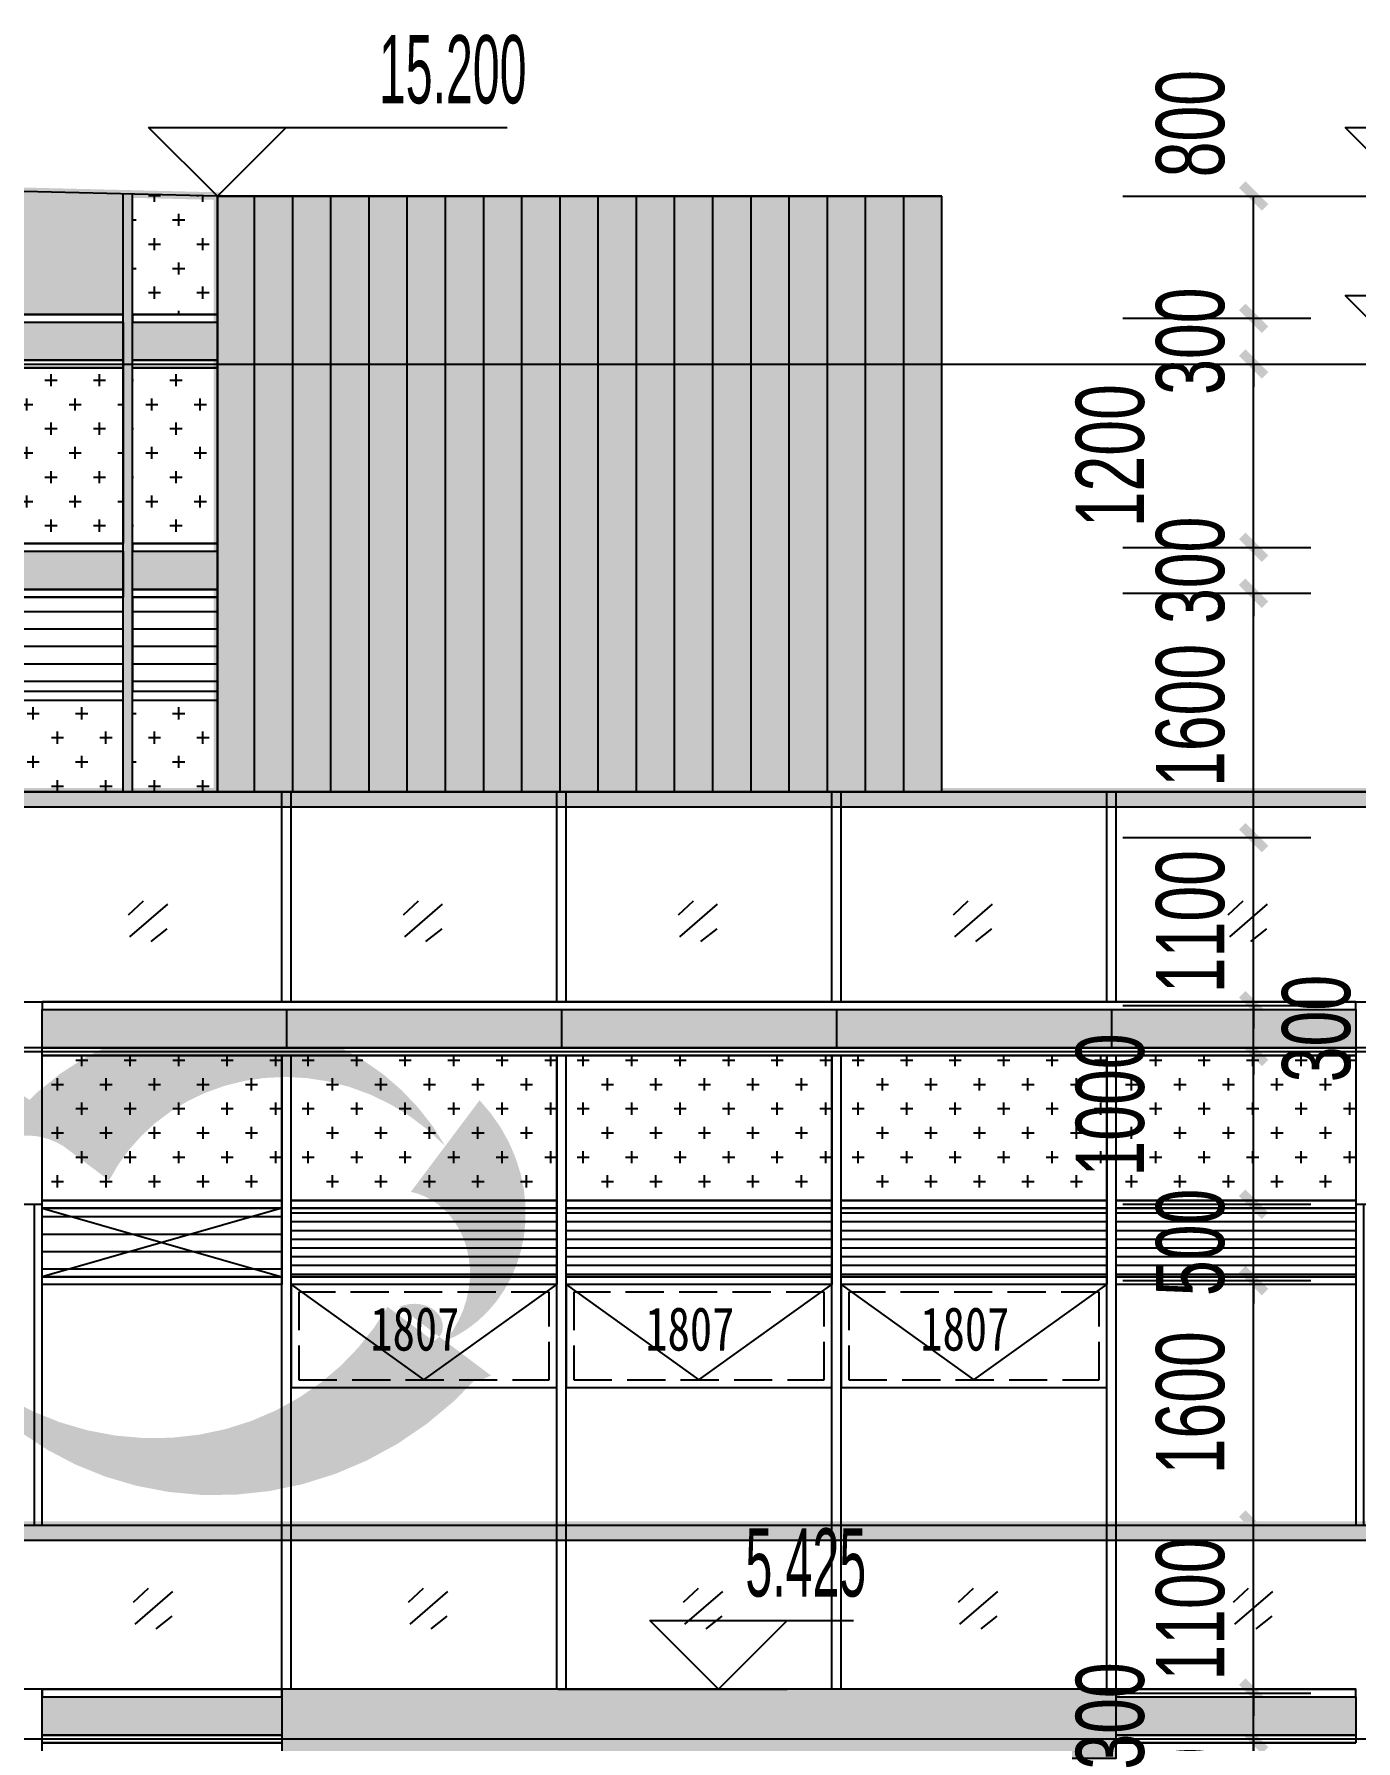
# Model space of a CAD drawing. Extents: x -483182 to 812890, y -390528 to -214858.
# Drawn here: x 327836 to 336488, y -316542 to -305369 of the extents above; entities that cross this region are included whole.
import ezdxf
from ezdxf.xclip import XClip

# ---------------------------------------------------------------- set-up
doc = ezdxf.new("R2010")
doc.units = 0
doc.header["$LTSCALE"] = 1000
doc.header["$MEASUREMENT"] = 0
doc.header["$XCLIPFRAME"] = 0
doc.linetypes.add('DASH', pattern=[0.35, 0.25, -0.1])
for name, color, linetype in [('01-标注_尺寸', 124, 'Continuous'), ('01-标注_标高', 200, 'Continuous'), ('02-TEXT_标注', 130, 'Continuous'), ('05-填充_156', 156, 'Continuous'), ('05-填充_168', 168, 'Continuous'), ('05-填充_18', 18, 'Continuous'), ('A-C_幕墙龙骨', 133, 'Continuous'), ('A-C_窗', 140, 'Continuous'), ('A-E_栏杆', 232, 'Continuous'), ('D-铝板', 181, 'Continuous'), ('E-立面轮廓', 241, 'Continuous'), ('外墙百叶', 162, 'Continuous')]:
    doc.layers.add(name, color=color, linetype=linetype)
doc.layers.add('04-不打印_辅助线', color=165, linetype='Continuous', plot=False)
doc.layers.add('DIM_MODI', color=6, linetype='Continuous', plot=False)
doc.styles.add('_TCH_DIM', font='ros.shx', dxfattribs={"width": 0.75, "bigfont": 'jd.shx'})
doc.styles.add('_TCH_DIM_T3', font='ros.shx', dxfattribs={"width": 0.705882, "bigfont": 'jd.shx'})
doc.styles.get("Standard").update_dxf_attribs({"font": 'STXIHEI_0.TTF', "width": 0.75})
doc.dimstyles.new('_TCH_ARCH&&150', dxfattribs={"dimtxt": 446.25, "dimasz": 150, "dimexe": 375, "dimexo": 450, "dimgap": 189.375, "dimtad": 1, "dimdec": 0, "dimzin": 0, "dimdsep": 46, "dimtxsty": '_TCH_DIM_T3', "dimblk": 'ARCHTICK', "dimcen": 0.09, "dimclrt": 7, "dimazin": 2, "dimtfac": 1, "dimtdec": 0, "dimtix": 1, "dimtmove": 2, "dimatfit": 3, "dimfxl": 0, "dimtolj": 1, "dimtzin": 0, "dimarcsym": 0})
pattern_1 = [(0, (-288349.68, 311729.43), (0, 114.3), [])]

# ---------------------------------------------------------------- blocks, each defined once
blk = doc.blocks.new('jmhrsdhj')
for p, q in [((-200, 3500), (-200, 0)), ((-150, 3500), (-150, 0)), ((150, 0), (150, 3500)), ((200, 0), (200, 3500))]:
    blk.add_line(p, q)
blk.add_lwpolyline([(-200, 3500), (200, 3500), (200, 4525), (-200, 4525)], close=True)
blk = doc.blocks.new('*U139')
at = {"layer": '05-填充_168'}
h = blk.add_hatch(color=256, dxfattribs=at)
h.dxf.hatch_style = 1
h.paths.add_polyline_path([(0, 300), (8600, 300), (8600, 50), (0, 50)])
for points in [[(0, 350), (8600, 350)], [(0, 300), (8600, 300)], [(0, 50), (8600, 50)], [(0, 0), (8600, 0)]]:
    blk.add_lwpolyline(points)
for points in [[(0, 300), (8600, 300), (8600, 350), (0, 350)], [(0, 300), (8600, 300), (8600, 50), (0, 50)], [(8600, 0), (0, 0), (0, 50), (8600, 50)]]:
    blk.add_lwpolyline(points, close=True)
blk = doc.blocks.new('*U149')
at = {"layer": 'A-C_窗'}
blk.add_line((0, 125), (0, -125), dxfattribs=at)
blk = doc.blocks.new('*U150')
at = {"layer": 'A-C_窗', "color": 0, "linetype": 'ByBlock', "lineweight": -2, "transparency": 16777216}
for p in [(0, 0), (1800, 0), (3600, 0), (5400, 0)]:
    blk.add_blockref('*U149', p, dxfattribs=at)
blk = doc.blocks.new('A$C2E0A5E3B')
blk.add_lwpolyline([(-5, 0), (1735, 0), (1735, 675), (-5, 675)], close=True)
for points in [[(-5, 675), (865, 50)], [(865, 50), (1735, 675)]]:
    blk.add_lwpolyline(points)
at = {"linetype": 'DASH'}
blk.add_lwpolyline([(45, 50), (1685, 50), (1685, 625), (45, 625)], close=True, dxfattribs=at)
at = {"layer": '04-不打印_辅助线', "width": 0.75}
blk.add_text('1807', height=285.4, dxfattribs=at).set_placement((514, 242))
blk = doc.blocks.new('*U147')
at = {"layer": 'A-C_窗'}
blk.add_blockref('A$C2E0A5E3B', (-865, -337.5), dxfattribs=at)
blk = doc.blocks.new('*U148')
at = {"layer": 'A-C_窗', "color": 0, "linetype": 'ByBlock', "lineweight": -2, "transparency": 16777216}
for p in [(0, 0), (1800, 0), (3600, 0)]:
    blk.add_blockref('*U147', p, dxfattribs=at)
blk = doc.blocks.new('jtrsytrs')
at = {"layer": 'A-E_栏杆'}
for points in [[(861, -416), (763, -507)], [(1020, -435), (773, -648)], [(1016, -596), (911, -679)]]:
    blk.add_lwpolyline(points, dxfattribs=at)
blk = doc.blocks.new('*U165')
at = {"layer": 'A-C_窗'}
blk.add_blockref('jtrsytrs', (-907, 533), dxfattribs=at)
blk = doc.blocks.new('kiufyujytd')
at = {"layer": '05-填充_156'}
h = blk.add_hatch(dxfattribs=at)
h.set_pattern_fill('CROSS', color=136, scale=100)
h.set_pattern_definition([(0, (13783, 315929.43), (158.75, 158.75), [79.375, -238.125]), (90, (13822.68, 315889.74), (-158.75, 158.75), [79.375, -238.125])])
h.paths.add_polyline_path([(45200, 4175), (46770, 4175), (46770, 3225), (45200, 3225)])
h = blk.add_hatch(dxfattribs=at)
h.set_pattern_fill('CROSS', color=136, scale=100)
h.set_pattern_definition([(0, (15583, 315929.43), (158.75, 158.75), [79.375, -238.125]), (90, (15622.68, 315889.74), (-158.75, 158.75), [79.375, -238.125])])
h.paths.add_polyline_path([(46830, 4175), (48570, 4175), (48570, 3225), (46830, 3225)])
h = blk.add_hatch(dxfattribs=at)
h.set_pattern_fill('CROSS', color=136, scale=100)
h.set_pattern_definition([(0, (17383, 315929.43), (158.75, 158.75), [79.375, -238.125]), (90, (17422.68, 315889.74), (-158.75, 158.75), [79.375, -238.125])])
h.paths.add_polyline_path([(48630, 4175), (50370, 4175), (50370, 3225), (48630, 3225)])
h = blk.add_hatch(dxfattribs=at)
h.set_pattern_fill('CROSS', color=136, scale=100)
h.set_pattern_definition([(0, (19183, 315929.43), (158.75, 158.75), [79.375, -238.125]), (90, (19222.68, 315889.74), (-158.75, 158.75), [79.375, -238.125])])
h.paths.add_polyline_path([(50430, 4175), (52170, 4175), (52170, 3225), (50430, 3225)])
h = blk.add_hatch(dxfattribs=at)
h.set_pattern_fill('CROSS', color=136, scale=100)
h.set_pattern_definition([(0, (20813, 315929.43), (158.75, 158.75), [79.375, -238.125]), (90, (20852.68, 315889.74), (-158.75, 158.75), [79.375, -238.125])])
h.paths.add_polyline_path([(52230, 4175), (53800, 4175), (53800, 3225), (52230, 3225)])
h = blk.add_hatch(dxfattribs=at)
h.set_pattern_fill('LINE', color=256, scale=60)
h.set_pattern_definition([(0, (48086, 2725), (0, 57.15), [])])
h.paths.add_polyline_path([(46830, 3175), (48570, 3175), (48570, 2725), (46830, 2725)])
h = blk.add_hatch(dxfattribs=at)
h.set_pattern_fill('LINE', color=256, scale=60)
h.set_pattern_definition([(0, (49886, 2725), (0, 57.15), [])])
h.paths.add_polyline_path([(48630, 3175), (50370, 3175), (50370, 2725), (48630, 2725)])
h = blk.add_hatch(dxfattribs=at)
h.set_pattern_fill('LINE', color=256, scale=60)
h.set_pattern_definition([(0, (51686, 2725), (0, 57.15), [])])
h.paths.add_polyline_path([(50430, 3175), (52170, 3175), (52170, 2725), (50430, 2725)])
h = blk.add_hatch(dxfattribs=at)
h.set_pattern_fill('LINE', color=256, scale=60)
h.set_pattern_definition([(0, (53316, 2725), (0, 57.15), [])])
h.paths.add_polyline_path([(52230, 3175), (53800, 3175), (53800, 2725), (52230, 2725)])
at = {"layer": '外墙百叶'}
h = blk.add_hatch(dxfattribs=at)
h.set_pattern_fill('LINE', color=256, scale=120)
h.set_pattern_definition([(0, (15101.5, 72424), (0, 114.3), [])])
h.paths.add_polyline_path([(45200, 3175), (46770, 3175), (46770, 2725), (45200, 2725)])
for points in [[(45200, 4175), (46770, 4175), (46770, 3225), (45200, 3225)], [(46830, 4175), (48570, 4175), (48570, 3225), (46830, 3225)], [(48630, 4175), (50370, 4175), (50370, 3225), (48630, 3225)], [(50430, 4175), (52170, 4175), (52170, 3225), (50430, 3225)], [(52230, 4175), (53800, 4175), (53800, 3225), (52230, 3225)], [(46770, 3175), (45200, 3175), (45200, 3225), (46770, 3225)], [(45200, 3175), (46770, 3175), (46770, 2725), (45200, 2725)], [(48570, 3175), (46830, 3175), (46830, 3225), (48570, 3225)], [(46830, 3175), (48570, 3175), (48570, 2725), (46830, 2725)], [(50370, 3175), (48630, 3175), (48630, 3225), (50370, 3225)], [(48630, 3175), (50370, 3175), (50370, 2725), (48630, 2725)], [(52170, 3175), (50430, 3175), (50430, 3225), (52170, 3225)], [(50430, 3175), (52170, 3175), (52170, 2725), (50430, 2725)], [(53800, 3175), (52230, 3175), (52230, 3225), (53800, 3225)], [(52230, 3175), (53800, 3175), (53800, 2725), (52230, 2725)], [(46770, 2675), (45200, 2675), (45200, 2725), (46770, 2725)], [(48570, 2675), (46830, 2675), (46830, 2725), (48570, 2725)], [(50370, 2675), (48630, 2675), (48630, 2725), (50370, 2725)], [(52170, 2675), (50430, 2675), (50430, 2725), (52170, 2725)], [(53800, 2675), (52230, 2675), (52230, 2725), (53800, 2725)]]:
    blk.add_lwpolyline(points, close=True)
for points in [[(45200, 3225), (46770, 3225)], [(45200, 3175), (46770, 3175)], [(46830, 3225), (48570, 3225)], [(46830, 3175), (48570, 3175)], [(48630, 3225), (50370, 3225)], [(48630, 3175), (50370, 3175)], [(50430, 3225), (52170, 3225)], [(50430, 3175), (52170, 3175)], [(52230, 3225), (53800, 3225)], [(52230, 3175), (53800, 3175)]]:
    blk.add_lwpolyline(points)
at = {"layer": 'A-C_窗'}
for p, q in [((46770, 25), (46770, 4175)), ((46830, 25), (46830, 4175)), ((48570, 25), (48570, 4175)), ((48630, 25), (48630, 4175)), ((50370, 25), (50370, 4175)), ((50430, 25), (50430, 4175)), ((52170, 25), (52170, 4175)), ((52230, 25), (52230, 4175))]:
    blk.add_line(p, q, dxfattribs=at)
blk.add_lwpolyline([(60008, 5900), (44970, 5900)], dxfattribs=at)
at = {"layer": 'A-E_栏杆'}
for p, q in [((46770, 4525), (46770, 5900)), ((46830, 4525), (46830, 5900)), ((48570, 4525), (48570, 5900)), ((48630, 4525), (48630, 5900)), ((50370, 4525), (50370, 5900)), ((50430, 4525), (50430, 5900)), ((52170, 4525), (52170, 5900)), ((52230, 4525), (52230, 5900))]:
    blk.add_line(p, q, dxfattribs=at)
at = {"layer": '外墙百叶'}
for p, q in [((46770, 3175), (45200, 2725)), ((45200, 3175), (46770, 2725))]:
    blk.add_line(p, q, dxfattribs=at)
at = {"layer": 'A-C_窗'}
for name, p in [('*U139', (45200, 4175)), ('*U150', (46800, 4350)), ('*U148', (47700, 2338))]:
    blk.add_blockref(name, p, dxfattribs=at)
at = {"layer": 'A-E_栏杆', "color": 0, "linetype": 'ByBlock', "lineweight": -2, "transparency": 16777216}
for p in [(45907, 5067), (47707, 5067), (49507, 5067), (51307, 5067), (53107, 5067)]:
    blk.add_blockref('*U165', p, dxfattribs=at)
at = {"layer": 'D-铝板'}
for p in [(45000, -300), (54000, -300)]:
    blk.add_blockref('jmhrsdhj', p, dxfattribs=at)
blk = doc.blocks.new('*U189')
at = {"layer": '05-填充_156'}
h = blk.add_hatch(dxfattribs=at)
h.set_pattern_fill('CROSS', color=136, scale=100)
h.set_pattern_definition([(0, (-32297, 313554.43), (158.75, 158.75), [79.375, -238.125]), (90, (-32257.32, 313514.74), (-158.75, 158.75), [79.375, -238.125])])
h.paths.add_polyline_path([(0, 1500), (690, 1500), (690, 350), (0, 350)])
at = {"layer": '05-填充_168'}
h = blk.add_hatch(color=256, dxfattribs=at)
h.dxf.hatch_style = 1
h.paths.add_polyline_path([(0, 300), (690, 300), (690, 50), (0, 50)])
for points in [[(0, 1550), (690, 1550)], [(0, 1500), (690, 1500)], [(0, 350), (690, 350)], [(0, 300), (690, 300)], [(0, 50), (690, 50)], [(0, 0), (690, 0)]]:
    blk.add_lwpolyline(points)
for points in [[(690, 1500), (0, 1500), (0, 1550), (690, 1550)], [(0, 1500), (690, 1500), (690, 350), (0, 350)], [(0, 300), (690, 300), (690, 350), (0, 350)], [(0, 300), (690, 300), (690, 50), (0, 50)], [(690, 0), (0, 0), (0, 50), (690, 50)]]:
    blk.add_lwpolyline(points, close=True)
blk = doc.blocks.new('*U188')
at = {"layer": '05-填充_168'}
h = blk.add_hatch(color=256, dxfattribs=at)
h.dxf.hatch_style = 1
h.paths.add_polyline_path([(0, 300), (690, 300), (690, 50), (0, 50)])
for points in [[(0, 350), (690, 350)], [(0, 300), (690, 300)], [(0, 50), (690, 50)], [(0, 0), (690, 0)]]:
    blk.add_lwpolyline(points)
for points in [[(0, 300), (690, 300), (690, 350), (0, 350)], [(0, 300), (690, 300), (690, 50), (0, 50)], [(690, 0), (0, 0), (0, 50), (690, 50)]]:
    blk.add_lwpolyline(points, close=True)
blk = doc.blocks.new('*U218')
at = {"layer": '05-填充_156'}
h = blk.add_hatch(dxfattribs=at)
h.set_pattern_fill('CROSS', color=136, scale=100)
h.set_pattern_definition([(0, (-32431, 313554.43), (158.75, 158.75), [79.375, -238.125]), (90, (-32391.32, 313514.74), (-158.75, 158.75), [79.375, -238.125])])
h.paths.add_polyline_path([(0, 1500), (556, 1500), (556, 350), (0, 350)])
at = {"layer": '05-填充_168'}
h = blk.add_hatch(color=256, dxfattribs=at)
h.dxf.hatch_style = 1
h.paths.add_polyline_path([(0, 300), (556, 300), (556, 50), (0, 50)])
for points in [[(0, 1550), (556, 1550)], [(0, 1500), (556, 1500)], [(0, 350), (556, 350)], [(0, 300), (556, 300)], [(0, 50), (556, 50)], [(0, 0), (556, 0)]]:
    blk.add_lwpolyline(points)
for points in [[(556, 1500), (0, 1500), (0, 1550), (556, 1550)], [(0, 1500), (556, 1500), (556, 350), (0, 350)], [(0, 300), (556, 300), (556, 350), (0, 350)], [(0, 300), (556, 300), (556, 50), (0, 50)], [(556, 0), (0, 0), (0, 50), (556, 50)]]:
    blk.add_lwpolyline(points, close=True)
blk = doc.blocks.new('*U217')
at = {"layer": '05-填充_168'}
h = blk.add_hatch(color=256, dxfattribs=at)
h.dxf.hatch_style = 1
h.paths.add_polyline_path([(0, 300), (556, 300), (556, 50), (0, 50)])
for points in [[(0, 350), (556, 350)], [(0, 300), (556, 300)], [(0, 50), (556, 50)], [(0, 0), (556, 0)]]:
    blk.add_lwpolyline(points)
for points in [[(0, 300), (556, 300), (556, 350), (0, 350)], [(0, 300), (556, 300), (556, 50), (0, 50)], [(556, 0), (0, 0), (0, 50), (556, 50)]]:
    blk.add_lwpolyline(points, close=True)
blk = doc.blocks.new('jdrestrea')
at = {"layer": '05-填充_156'}
h = blk.add_hatch(dxfattribs=at)
h.set_pattern_fill('CROSS', color=136, scale=100)
h.set_pattern_definition([(0, (-265776, 354870.43), (158.75, 158.75), [79.375, -238.125]), (90, (-265736.31, 354830.74), (-158.75, 158.75), [79.375, -238.125])])
h.paths.add_polyline_path([(1520, 6263), (680, 6283), (680, 4525), (1520, 4525)])
h.paths.add_polyline_path([(620, 6285), (0, 6300), (0, 4525), (620, 4525)])
h.paths.add_polyline_path([(2420, 6241), (1580, 6261), (1580, 4525), (2420, 4525)])
h.paths.add_polyline_path([(3320, 6218), (2480, 6239), (2480, 4525), (3150, 4525), (3320, 4525)])
h.paths.add_polyline_path([(4220, 6196), (3380, 6217), (3380, 4525), (3550, 4525), (4220, 4525)])
h.paths.add_polyline_path([(5120, 6174), (4280, 6195), (4280, 4525), (5120, 4525)])
h.paths.add_polyline_path([(6020, 6152), (5180, 6173), (5180, 4525), (6020, 4525)])
h.paths.add_polyline_path([(6920, 6130), (6080, 6151), (6080, 4525), (6920, 4525)])
h.paths.add_polyline_path([(7820, 6108), (6980, 6128), (6980, 4525), (7820, 4525)])
h.paths.add_polyline_path([(8720, 6086), (7880, 6106), (7880, 4525), (8720, 4525)])
h.paths.add_polyline_path([(9620, 6064), (8780, 6084), (8780, 4525), (9620, 4525)])
h.paths.add_polyline_path([(10520, 6041), (9680, 6062), (9680, 4525), (10520, 4525)])
h.paths.add_polyline_path([(11420, 6019), (10580, 6040), (10580, 4525), (11420, 4525)])
h.paths.add_polyline_path([(12320, 5997), (11480, 6018), (11480, 4525), (12150, 4525), (12320, 4525)])
h.paths.add_polyline_path([(13220, 5975), (12380, 5996), (12380, 4525), (12550, 4525), (13220, 4525)])
h.paths.add_polyline_path([(14120, 5953), (13280, 5974), (13280, 4525), (14120, 4525)])
h.paths.add_polyline_path([(15020, 5931), (14180, 5951), (14180, 4525), (15020, 4525)])
h.paths.add_polyline_path([(15920, 5909), (15080, 5929), (15080, 4525), (15920, 4525)])
h.paths.add_polyline_path([(16820, 5887), (15980, 5907), (15980, 4525), (16820, 4525)])
h.paths.add_polyline_path([(17720, 5864), (16880, 5885), (16880, 4525), (17720, 4525)])
h.paths.add_polyline_path([(18620, 5842), (17780, 5863), (17780, 4525), (18620, 4525)])
h.paths.add_polyline_path([(19520, 5820), (18680, 5841), (18680, 4525), (19520, 4525)])
h.paths.add_polyline_path([(20420, 5798), (19580, 5819), (19580, 4525), (20420, 4525)])
h.paths.add_polyline_path([(21320, 5776), (20480, 5797), (20480, 4525), (21150, 4525), (21320, 4525)])
h.paths.add_polyline_path([(22220, 5754), (21380, 5775), (21380, 4525), (21550, 4525), (22220, 4525)])
h.paths.add_polyline_path([(23120, 5732), (22280, 5752), (22280, 4525), (23120, 4525)])
h.paths.add_polyline_path([(24020, 5710), (23180, 5730), (23180, 4525), (24020, 4525)])
h.paths.add_polyline_path([(24920, 5688), (24080, 5708), (24080, 4525), (24920, 4525)])
h.paths.add_polyline_path([(25820, 5665), (24980, 5686), (24980, 4525), (25820, 4525)])
h.paths.add_polyline_path([(26720, 5643), (25880, 5664), (25880, 4525), (26720, 4525)])
h.paths.add_polyline_path([(27620, 5621), (26780, 5642), (26780, 4525), (27620, 4525)])
h.paths.add_polyline_path([(28520, 5599), (27680, 5620), (27680, 4525), (28520, 4525)])
h.paths.add_polyline_path([(29420, 5577), (28580, 5598), (28580, 4525), (29420, 4525)])
h.paths.add_polyline_path([(30320, 5555), (29480, 5575), (29480, 4525), (30150, 4525), (30320, 4525)])
h.paths.add_polyline_path([(31070, 5536), (30380, 5553), (30380, 4525), (30550, 4525), (31070, 4525)])
h.paths.add_polyline_path([(31820, 5518), (31130, 5535), (31130, 4525), (31820, 4525)])
h.paths.add_polyline_path([(32570, 5499), (31880, 5516), (31880, 4525), (32570, 4525)])
h.paths.add_polyline_path([(33320, 5481), (32630, 5498), (32630, 4525), (33320, 4525)])
h.paths.add_polyline_path([(34070, 5463), (33380, 5480), (33380, 4525), (34070, 4525)])
h.paths.add_polyline_path([(34820, 5444), (34130, 5461), (34130, 4525), (34820, 4525)])
h.paths.add_polyline_path([(35570, 5426), (34880, 5443), (34880, 4525), (35570, 4525)])
h.paths.add_polyline_path([(36320, 5407), (35630, 5424), (35630, 4525), (36320, 4525)])
h.paths.add_polyline_path([(37070, 5389), (36380, 5406), (36380, 4525), (37070, 4525)])
h.paths.add_polyline_path([(37820, 5370), (37130, 5387), (37130, 4525), (37820, 4525)])
h.paths.add_polyline_path([(38570, 5352), (37880, 5369), (37880, 4525), (38570, 4525)])
h.paths.add_polyline_path([(39320, 5334), (38630, 5351), (38630, 4525), (39320, 4525)])
h.paths.add_polyline_path([(40070, 5315), (39380, 5332), (39380, 4525), (40070, 4525)])
h = blk.add_hatch(dxfattribs=at)
h.set_pattern_fill('CROSS', color=136, scale=100)
h.set_pattern_definition([(0, (-265776, 385723.5), (158.75, 158.75), [79.375, -238.125]), (90, (-265736.31, 385683.81), (-158.75, 158.75), [79.375, -238.125])])
h.paths.add_polyline_path([(40686, 5300), (40130, 5314), (40130, 4525), (40686, 4525)])
h = blk.add_hatch(dxfattribs=at)
h.set_pattern_fill('CROSS', color=136, scale=100)
h.set_pattern_definition([(0, (-265776, 354870.37), (158.75, 158.75), [79.375, -238.125]), (90, (-265736.31, 354830.69), (-158.75, 158.75), [79.375, -238.125])])
h.paths.add_polyline_path([(40130, 2000), (40686, 2000), (40686, 25), (40130, 25)])
h.paths.add_polyline_path([(39380, 2000), (40070, 2000), (40070, 25), (39380, 25)])
at = {"layer": '外墙百叶'}
h = blk.add_hatch(dxfattribs=at)
h.set_pattern_fill('LINE', color=256, scale=120)
h.set_pattern_definition(pattern_1)
h.paths.add_polyline_path([(39380, 2060), (40070, 2060), (40070, 2675), (39380, 2675)])
h = blk.add_hatch(dxfattribs=at)
h.set_pattern_fill('LINE', color=256, scale=120)
h.set_pattern_definition(pattern_1)
h.paths.add_polyline_path([(40130, 2060), (40686, 2060), (40686, 2675), (40130, 2675)])
at = {"layer": '05-填充_18', "const_width": 60}
blk.add_lwpolyline([(40100, 25), (40100, 5314)], dxfattribs=at)
at = {"layer": 'A-C_幕墙龙骨'}
for points in [[(40070, 25), (40070, 5315)], [(40130, 25), (40130, 5314)]]:
    blk.add_lwpolyline(points, dxfattribs=at)
at = {"layer": 'A-C_窗'}
for p, q in [((40686, 5300), (0, 6300)), ((40686, -300), (40686, 5300)), ((39380, 2060), (40070, 2060)), ((40130, 2060), (40686, 2060)), ((39380, 2000), (40070, 2000)), ((40130, 2000), (40686, 2000))]:
    blk.add_line(p, q, dxfattribs=at)
at = {"layer": '外墙百叶'}
for points in [[(39380, 2060), (40070, 2060), (40070, 2675), (39380, 2675)], [(40130, 2060), (40686, 2060), (40686, 2675), (40130, 2675)]]:
    blk.add_lwpolyline(points, close=True, dxfattribs=at)
at = {"layer": 'A-C_窗'}
for name, p in [('*U188', (39380, 4175)), ('*U217', (40130, 4175)), ('*U189', (39380, 2675)), ('*U218', (40130, 2675))]:
    blk.add_blockref(name, p, dxfattribs=at)
blk = doc.blocks.new('*U143')
at = {"layer": '05-填充_168'}
h = blk.add_hatch(color=256, dxfattribs=at)
h.dxf.hatch_style = 1
h.paths.add_polyline_path([(0, 300), (1570, 300), (1570, 50), (0, 50)])
for points in [[(0, 350), (1570, 350)], [(0, 300), (1570, 300)], [(0, 50), (1570, 50)], [(0, 0), (1570, 0)]]:
    blk.add_lwpolyline(points)
for points in [[(0, 300), (1570, 300), (1570, 350), (0, 350)], [(0, 300), (1570, 300), (1570, 50), (0, 50)], [(1570, 0), (0, 0), (0, 50), (1570, 50)]]:
    blk.add_lwpolyline(points, close=True)
blk = doc.blocks.new('*U142')
at = {"layer": '05-填充_168'}
h = blk.add_hatch(color=256, dxfattribs=at)
h.dxf.hatch_style = 1
h.paths.add_polyline_path([(0, 300), (1570, 300), (1570, 50), (0, 50)])
for points in [[(0, 350), (1570, 350)], [(0, 300), (1570, 300)], [(0, 50), (1570, 50)], [(0, 0), (1570, 0)]]:
    blk.add_lwpolyline(points)
for points in [[(0, 300), (1570, 300), (1570, 350), (0, 350)], [(0, 300), (1570, 300), (1570, 50), (0, 50)], [(1570, 0), (0, 0), (0, 50), (1570, 50)]]:
    blk.add_lwpolyline(points, close=True)
blk = doc.blocks.new('A$C58EF75E21')
at = {"layer": '05-填充_18'}
h = blk.add_hatch(color=256, dxfattribs=at)
h.dxf.hatch_style = 1
h.paths.add_polyline_path([(0, -100), (5460, -100), (5460, 350), (0, 350)])
blk.add_lwpolyline([(0, -100), (5460, -100), (5460, 350), (0, 350)], close=True)
blk = doc.blocks.new('*U273')
at = {"layer": 'A-E_栏杆'}
for p, q in [((-30, -537.5), (-30, 537.5)), ((30, -537.5), (30, 537.5))]:
    blk.add_line(p, q, dxfattribs=at)
blk = doc.blocks.new('*U274')
at = {"layer": 'A-E_栏杆', "color": 0, "linetype": 'ByBlock', "lineweight": -2, "transparency": 16777216}
for p in [(43200, 0), (45000, 0), (46800, 0), (48600, 0)]:
    blk.add_blockref('*U273', p, dxfattribs=at)
blk = doc.blocks.new('*U275')
at = {"layer": 'A-C_窗'}
blk.add_blockref('jtrsytrs', (-907, 533), dxfattribs=at)
blk = doc.blocks.new('*U276')
at = {"layer": 'A-E_栏杆', "color": 0, "linetype": 'ByBlock', "lineweight": -2, "transparency": 16777216}
for p in [(43200, 0), (45000, 0), (46800, 0), (48600, 0), (50400, 0)]:
    blk.add_blockref('*U275', p, dxfattribs=at)
blk = doc.blocks.new('*U453')
for p, q in [((-200, 4400), (-200, 0)), ((-150, 4400), (-150, 0)), ((150, 0), (150, 4400)), ((200, 0), (200, 4400))]:
    blk.add_line(p, q)
blk.add_lwpolyline([(-200, 4400), (200, 4400), (200, 5425), (-200, 5425)], close=True)
blk = doc.blocks.new('_ArchTick')
at = {"color": 0, "linetype": 'ByBlock', "const_width": 0.4}
blk.add_lwpolyline([(-0.5, -0.5), (0.5, 0.5)], dxfattribs=at)
blk = doc.blocks.new('*D891')
at = {"layer": '01-标注_尺寸', "color": 0, "lineweight": -2, "transparency": 16777216}
for p, q in [((335819, -316529), (335819, -316379)), ((334963, -316529), (336194, -316529)), ((335819, -317579), (335819, -316529)), ((334963, -317579), (336194, -317579)), ((335819, -317579), (335819, -317729))]:
    blk.add_line(p, q, dxfattribs=at)
at = {"layer": 'Defpoints', "color": 0, "transparency": 16777216}
for p in [(334513, -316529), (335819, -316529), (334513, -317579)]:
    blk.add_point(p, dxfattribs=at)
at = {"layer": '01-标注_尺寸', "color": 0, "lineweight": -2, "transparency": 16777216, "xscale": 150, "yscale": 150, "zscale": 150}
for p, rotation in [((335819, -316529), 270), ((335819, -317579), 90)]:
    blk.add_blockref('_ArchTick', p, dxfattribs=dict(at, rotation=rotation))
at = {"layer": '01-标注_尺寸', "color": 7, "transparency": 16777216, "insert": (335406, -317054), "char_height": 446.2, "attachment_point": 5, "rotation": 90, "style": '_TCH_DIM_T3'}
blk.add_mtext('\\A1;1050', dxfattribs=at)
blk = doc.blocks.new('*D892')
at = {"layer": '01-标注_尺寸', "color": 0, "lineweight": -2, "transparency": 16777216}
for p, q in [((335819, -316229), (335819, -316079)), ((334963, -316229), (336194, -316229)), ((335819, -316529), (335819, -316229)), ((334963, -316529), (336194, -316529)), ((335819, -316529), (335819, -316679))]:
    blk.add_line(p, q, dxfattribs=at)
at = {"layer": 'Defpoints', "color": 0, "transparency": 16777216}
for p in [(334513, -316229), (335819, -316229), (334513, -316529)]:
    blk.add_point(p, dxfattribs=at)
at = {"layer": '01-标注_尺寸', "color": 0, "lineweight": -2, "transparency": 16777216, "xscale": 150, "yscale": 150, "zscale": 150}
for p, rotation in [((335819, -316229), 270), ((335819, -316529), 90)]:
    blk.add_blockref('_ArchTick', p, dxfattribs=dict(at, rotation=rotation))
at = {"layer": '01-标注_尺寸', "color": 7, "transparency": 16777216, "insert": (334881, -316379), "char_height": 446.2, "attachment_point": 5, "rotation": 90, "style": '_TCH_DIM_T3'}
blk.add_mtext('\\A1;300', dxfattribs=at)
blk = doc.blocks.new('*D893')
at = {"layer": '01-标注_尺寸', "color": 0, "lineweight": -2, "transparency": 16777216}
for p, q in [((335819, -315129), (335819, -314979)), ((334963, -315129), (336194, -315129)), ((335819, -316229), (335819, -315129)), ((334963, -316229), (336194, -316229)), ((335819, -316229), (335819, -316379))]:
    blk.add_line(p, q, dxfattribs=at)
at = {"layer": 'Defpoints', "color": 0, "transparency": 16777216}
for p in [(334513, -315129), (335819, -315129), (334513, -316229)]:
    blk.add_point(p, dxfattribs=at)
at = {"layer": '01-标注_尺寸', "color": 0, "lineweight": -2, "transparency": 16777216, "xscale": 150, "yscale": 150, "zscale": 150}
for p, rotation in [((335819, -315129), 270), ((335819, -316229), 90)]:
    blk.add_blockref('_ArchTick', p, dxfattribs=dict(at, rotation=rotation))
at = {"layer": '01-标注_尺寸', "color": 7, "transparency": 16777216, "insert": (335406, -315679), "char_height": 446.2, "attachment_point": 5, "rotation": 90, "style": '_TCH_DIM_T3'}
blk.add_mtext('\\A1;1100', dxfattribs=at)
blk = doc.blocks.new('*D894')
at = {"layer": '01-标注_尺寸', "color": 0, "lineweight": -2, "transparency": 16777216}
for p, q in [((334963, -313529), (336194, -313529)), ((335819, -315129), (335819, -313529)), ((334963, -315129), (336194, -315129))]:
    blk.add_line(p, q, dxfattribs=at)
at = {"layer": 'Defpoints', "color": 0, "transparency": 16777216}
for p in [(334513, -313529), (335819, -313529), (334513, -315129)]:
    blk.add_point(p, dxfattribs=at)
at = {"layer": '01-标注_尺寸', "color": 0, "lineweight": -2, "transparency": 16777216, "xscale": 150, "yscale": 150, "zscale": 150}
for p, rotation in [((335819, -313529), 90), ((335819, -315129), 270)]:
    blk.add_blockref('_ArchTick', p, dxfattribs=dict(at, rotation=rotation))
at = {"layer": '01-标注_尺寸', "color": 7, "transparency": 16777216, "insert": (335406, -314329), "char_height": 446.2, "attachment_point": 5, "rotation": 90, "style": '_TCH_DIM_T3'}
blk.add_mtext('\\A1;1600', dxfattribs=at)
blk = doc.blocks.new('*D895')
at = {"layer": '01-标注_尺寸', "color": 0, "lineweight": -2, "transparency": 16777216}
for p, q in [((335819, -313029), (335819, -312879)), ((334963, -313029), (336194, -313029)), ((335819, -313529), (335819, -313029)), ((334963, -313529), (336194, -313529)), ((335819, -313529), (335819, -313679))]:
    blk.add_line(p, q, dxfattribs=at)
at = {"layer": 'Defpoints', "color": 0, "transparency": 16777216}
for p in [(334513, -313029), (335819, -313029), (334513, -313529)]:
    blk.add_point(p, dxfattribs=at)
at = {"layer": '01-标注_尺寸', "color": 0, "lineweight": -2, "transparency": 16777216, "xscale": 150, "yscale": 150, "zscale": 150}
for p, rotation in [((335819, -313029), 270), ((335819, -313529), 90)]:
    blk.add_blockref('_ArchTick', p, dxfattribs=dict(at, rotation=rotation))
at = {"layer": '01-标注_尺寸', "color": 7, "transparency": 16777216, "insert": (335406, -313279), "char_height": 446.2, "attachment_point": 5, "rotation": 90, "style": '_TCH_DIM_T3'}
blk.add_mtext('\\A1;500', dxfattribs=at)
blk = doc.blocks.new('*D896')
at = {"layer": '01-标注_尺寸', "color": 0, "lineweight": -2, "transparency": 16777216}
for p, q in [((334963, -312029), (336194, -312029)), ((335819, -313029), (335819, -312029)), ((334963, -313029), (336194, -313029))]:
    blk.add_line(p, q, dxfattribs=at)
at = {"layer": 'Defpoints', "color": 0, "transparency": 16777216}
for p in [(334513, -312029), (335819, -312029), (334513, -313029)]:
    blk.add_point(p, dxfattribs=at)
at = {"layer": '01-标注_尺寸', "color": 0, "lineweight": -2, "transparency": 16777216, "xscale": 150, "yscale": 150, "zscale": 150}
for p, rotation in [((335819, -312029), 90), ((335819, -313029), 270)]:
    blk.add_blockref('_ArchTick', p, dxfattribs=dict(at, rotation=rotation))
at = {"layer": '01-标注_尺寸', "color": 7, "transparency": 16777216, "insert": (334881, -312379), "char_height": 446.2, "attachment_point": 5, "rotation": 90, "style": '_TCH_DIM_T3'}
blk.add_mtext('\\A1;1000', dxfattribs=at)
blk = doc.blocks.new('*D897')
at = {"layer": '01-标注_尺寸', "color": 0, "lineweight": -2, "transparency": 16777216}
for p, q in [((335819, -311729), (335819, -311579)), ((334963, -311729), (336194, -311729)), ((335819, -312029), (335819, -311729)), ((334963, -312029), (336194, -312029)), ((335819, -312029), (335819, -312179))]:
    blk.add_line(p, q, dxfattribs=at)
at = {"layer": 'Defpoints', "color": 0, "transparency": 16777216}
for p in [(334513, -311729), (335819, -311729), (334513, -312029)]:
    blk.add_point(p, dxfattribs=at)
at = {"layer": '01-标注_尺寸', "color": 0, "lineweight": -2, "transparency": 16777216, "xscale": 150, "yscale": 150, "zscale": 150}
for p, rotation in [((335819, -311729), 270), ((335819, -312029), 90)]:
    blk.add_blockref('_ArchTick', p, dxfattribs=dict(at, rotation=rotation))
at = {"layer": '01-标注_尺寸', "color": 7, "transparency": 16777216, "insert": (336231, -311879), "char_height": 446.2, "attachment_point": 5, "rotation": 90, "style": '_TCH_DIM_T3'}
blk.add_mtext('\\A1;300', dxfattribs=at)
blk = doc.blocks.new('*D898')
at = {"layer": '01-标注_尺寸', "color": 0, "lineweight": -2, "transparency": 16777216}
for p, q in [((335819, -310629), (335819, -310479)), ((334963, -310629), (336194, -310629)), ((335819, -311729), (335819, -310629)), ((334963, -311729), (336194, -311729)), ((335819, -311729), (335819, -311879))]:
    blk.add_line(p, q, dxfattribs=at)
at = {"layer": 'Defpoints', "color": 0, "transparency": 16777216}
for p in [(334513, -310629), (335819, -310629), (334513, -311729)]:
    blk.add_point(p, dxfattribs=at)
at = {"layer": '01-标注_尺寸', "color": 0, "lineweight": -2, "transparency": 16777216, "xscale": 150, "yscale": 150, "zscale": 150}
for p, rotation in [((335819, -310629), 270), ((335819, -311729), 90)]:
    blk.add_blockref('_ArchTick', p, dxfattribs=dict(at, rotation=rotation))
at = {"layer": '01-标注_尺寸', "color": 7, "transparency": 16777216, "insert": (335406, -311179), "char_height": 446.2, "attachment_point": 5, "rotation": 90, "style": '_TCH_DIM_T3'}
blk.add_mtext('\\A1;1100', dxfattribs=at)
blk = doc.blocks.new('*D899')
at = {"layer": '01-标注_尺寸', "color": 0, "lineweight": -2, "transparency": 16777216}
for p, q in [((334963, -309029), (336194, -309029)), ((335819, -310629), (335819, -309029)), ((334963, -310629), (336194, -310629))]:
    blk.add_line(p, q, dxfattribs=at)
at = {"layer": 'Defpoints', "color": 0, "transparency": 16777216}
for p in [(334513, -309029), (335819, -309029), (334513, -310629)]:
    blk.add_point(p, dxfattribs=at)
at = {"layer": '01-标注_尺寸', "color": 0, "lineweight": -2, "transparency": 16777216, "xscale": 150, "yscale": 150, "zscale": 150}
for p, rotation in [((335819, -309029), 90), ((335819, -310629), 270)]:
    blk.add_blockref('_ArchTick', p, dxfattribs=dict(at, rotation=rotation))
at = {"layer": '01-标注_尺寸', "color": 7, "transparency": 16777216, "insert": (335406, -309829), "char_height": 446.2, "attachment_point": 5, "rotation": 90, "style": '_TCH_DIM_T3'}
blk.add_mtext('\\A1;1600', dxfattribs=at)
blk = doc.blocks.new('*D900')
at = {"layer": '01-标注_尺寸', "color": 0, "lineweight": -2, "transparency": 16777216}
for p, q in [((335819, -308729), (335819, -308579)), ((334963, -308729), (336194, -308729)), ((335819, -309029), (335819, -308729)), ((334963, -309029), (336194, -309029)), ((335819, -309029), (335819, -309179))]:
    blk.add_line(p, q, dxfattribs=at)
at = {"layer": 'Defpoints', "color": 0, "transparency": 16777216}
for p in [(334513, -308729), (335819, -308729), (334513, -309029)]:
    blk.add_point(p, dxfattribs=at)
at = {"layer": '01-标注_尺寸', "color": 0, "lineweight": -2, "transparency": 16777216, "xscale": 150, "yscale": 150, "zscale": 150}
for p, rotation in [((335819, -308729), 270), ((335819, -309029), 90)]:
    blk.add_blockref('_ArchTick', p, dxfattribs=dict(at, rotation=rotation))
at = {"layer": '01-标注_尺寸', "color": 7, "transparency": 16777216, "insert": (335406, -308879), "char_height": 446.2, "attachment_point": 5, "rotation": 90, "style": '_TCH_DIM_T3'}
blk.add_mtext('\\A1;300', dxfattribs=at)
blk = doc.blocks.new('*D901')
at = {"layer": '01-标注_尺寸', "color": 0, "lineweight": -2, "transparency": 16777216}
for p, q in [((334963, -307529), (336194, -307529)), ((335819, -308729), (335819, -307529)), ((334963, -308729), (336194, -308729))]:
    blk.add_line(p, q, dxfattribs=at)
at = {"layer": 'Defpoints', "color": 0, "transparency": 16777216}
for p in [(334513, -307529), (335819, -307529), (334513, -308729)]:
    blk.add_point(p, dxfattribs=at)
at = {"layer": '01-标注_尺寸', "color": 0, "lineweight": -2, "transparency": 16777216, "xscale": 150, "yscale": 150, "zscale": 150}
for p, rotation in [((335819, -307529), 90), ((335819, -308729), 270)]:
    blk.add_blockref('_ArchTick', p, dxfattribs=dict(at, rotation=rotation))
at = {"layer": '01-标注_尺寸', "color": 7, "transparency": 16777216, "insert": (334881, -308129), "char_height": 446.2, "attachment_point": 5, "rotation": 90, "style": '_TCH_DIM_T3'}
blk.add_mtext('\\A1;1200', dxfattribs=at)
blk = doc.blocks.new('*D902')
at = {"layer": '01-标注_尺寸', "color": 0, "lineweight": -2, "transparency": 16777216}
for p, q in [((335819, -307229), (335819, -307079)), ((334963, -307229), (336194, -307229)), ((335819, -307529), (335819, -307229)), ((334963, -307529), (336194, -307529)), ((335819, -307529), (335819, -307679))]:
    blk.add_line(p, q, dxfattribs=at)
at = {"layer": 'Defpoints', "color": 0, "transparency": 16777216}
for p in [(334513, -307229), (335819, -307229), (334513, -307529)]:
    blk.add_point(p, dxfattribs=at)
at = {"layer": '01-标注_尺寸', "color": 0, "lineweight": -2, "transparency": 16777216, "xscale": 150, "yscale": 150, "zscale": 150}
for p, rotation in [((335819, -307229), 270), ((335819, -307529), 90)]:
    blk.add_blockref('_ArchTick', p, dxfattribs=dict(at, rotation=rotation))
at = {"layer": '01-标注_尺寸', "color": 7, "transparency": 16777216, "insert": (335406, -307379), "char_height": 446.2, "attachment_point": 5, "rotation": 90, "style": '_TCH_DIM_T3'}
blk.add_mtext('\\A1;300', dxfattribs=at)
blk = doc.blocks.new('*D903')
at = {"layer": '01-标注_尺寸', "color": 0, "lineweight": -2, "transparency": 16777216}
for p, q in [((334963, -306429), (336194, -306429)), ((335819, -307229), (335819, -306429)), ((334963, -307229), (336194, -307229))]:
    blk.add_line(p, q, dxfattribs=at)
at = {"layer": 'Defpoints', "color": 0, "transparency": 16777216}
for p in [(334513, -306429), (335819, -306429), (334513, -307229)]:
    blk.add_point(p, dxfattribs=at)
at = {"layer": '01-标注_尺寸', "color": 0, "lineweight": -2, "transparency": 16777216, "xscale": 150, "yscale": 150, "zscale": 150}
for p, rotation in [((335819, -306429), 90), ((335819, -307229), 270)]:
    blk.add_blockref('_ArchTick', p, dxfattribs=dict(at, rotation=rotation))
at = {"layer": '01-标注_尺寸', "color": 7, "transparency": 16777216, "insert": (335406, -305955), "char_height": 446.2, "attachment_point": 5, "rotation": 90, "style": '_TCH_DIM_T3'}
blk.add_mtext('\\A1;800', dxfattribs=at)

msp = doc.modelspace()

# ---------------------------------------------------------------- hatches: boundary and pattern name
at = {"layer": '05-填充_18'}
h = msp.add_hatch(color=256, dxfattribs=at)
h.dxf.hatch_style = 1
h.paths.add_polyline_path([(333778.7, -306429.4), (329035.7, -306429.4), (329035.7, -310329.4), (333778.7, -310329.4)])
h = msp.add_hatch(color=256, dxfattribs=at)
h.dxf.hatch_style = 1
h.paths.add_polyline_path([(327658, -310329.4), (345297.8, -310329.4), (345297.8, -310429.4), (327658, -310429.4)])
h = msp.add_hatch(color=256, dxfattribs=at)
h.dxf.hatch_style = 1
h.paths.add_polyline_path([(263770.9, -315129.4), (350206.3, -315129.4), (350206.3, -315229.4), (263770.9, -315229.4)])

# ---------------------------------------------------------------- linework, layer by layer
at = {"layer": '01-标注_标高'}
for p, q in [((329035.7, -306429.4), (328585.7, -305979.4)), ((328585.7, -305979.4), (330933.2, -305979.4)), ((329035.7, -306429.4), (329485.7, -305979.4)), ((336869, -306429.4), (336419, -305979.4)), ((336419, -305979.4), (338766.5, -305979.4)), ((335819, -306429.4), (337319, -306429.4)), ((336869, -307529.4), (336419, -307079.4)), ((336419, -307079.4), (338766.5, -307079.4)), ((335819, -307529.4), (337319, -307529.4)), ((332315.5, -316204.4), (331865.5, -315754.4)), ((331865.5, -315754.4), (333198.5, -315754.4)), ((332315.5, -316204.4), (332765.5, -315754.4)), ((331265.5, -316204.4), (332765.5, -316204.4))]:
    msp.add_line(p, q, dxfattribs=at)
at = {"layer": '04-不打印_辅助线'}
for points in [[(-29082.7, -307529.4), (480719.6, -307529.4)], [(-29082.7, -312029.4), (480719.6, -312029.4)], [(-29082.7, -316529.4), (480719.6, -316529.4)]]:
    msp.add_lwpolyline(points, dxfattribs=at)
at = {"layer": 'A-C_窗'}
msp.add_lwpolyline([(325918, -311704.4), (342695.8, -311704.4)], dxfattribs=at)
at = {"layer": 'A-E_栏杆'}
for points in [[(327658, -310329.4), (345297.8, -310329.4), (345297.8, -310429.4), (327658, -310429.4)], [(263770.9, -315129.4), (350206.3, -315129.4), (350206.3, -315229.4), (263770.9, -315229.4)]]:
    msp.add_lwpolyline(points, close=True, dxfattribs=at)
at = {"layer": 'D-铝板'}
for p, q in [((329035.7, -306429.4), (333778.7, -306429.4)), ((329278.7, -310329.4), (329278.7, -306429.4)), ((329528.7, -310329.4), (329528.7, -306429.4)), ((329778.7, -310329.4), (329778.7, -306429.4)), ((330028.7, -310329.4), (330028.7, -306429.4)), ((330278.7, -310329.4), (330278.7, -306429.4)), ((330528.7, -310329.4), (330528.7, -306429.4)), ((330778.7, -310329.4), (330778.7, -306429.4)), ((331028.7, -310329.4), (331028.7, -306429.4)), ((331278.7, -310329.4), (331278.7, -306429.4)), ((331528.7, -310329.4), (331528.7, -306429.4)), ((331778.7, -310329.4), (331778.7, -306429.4)), ((332028.7, -310329.4), (332028.7, -306429.4)), ((332278.7, -310329.4), (332278.7, -306429.4)), ((332528.7, -310329.4), (332528.7, -306429.4)), ((332778.7, -310329.4), (332778.7, -306429.4)), ((333028.7, -310329.4), (333028.7, -306429.4)), ((333278.7, -310329.4), (333278.7, -306429.4)), ((333528.7, -310329.4), (333528.7, -306429.4)), ((333778.7, -310329.4), (333778.7, -306429.4))]:
    msp.add_line(p, q, dxfattribs=at)
at = {"layer": 'DIM_MODI'}
msp.add_lwpolyline([(327199.5, -313925.1, 0, 750, 0.5), (330449.5, -313925.1, 0, 750, 0.5), (330527, -313925.1, 0, 750, 0.5), (330527, -312648, 0, 750, 0.5), (328027, -312648, 0, 750, 0.5), (327199.5, -312648, 0, 750, 0.5)], format="xyseb", close=True, dxfattribs=at)
at = {"layer": 'E-立面轮廓', "const_width": 50}
for points in [[(329035.7, -310329.4), (329035.7, -306429.4), (288349.7, -305429.4), (288349.7, -310629.4), (327658, -310629.4), (327658, -310329.4)], [(284747.4, -315129.4), (350206.3, -315129.4), (350206.3, -318254.4), (346326, -318254.4), (346326, -321729.4), (284747.4, -321729.4)]]:
    msp.add_lwpolyline(points, close=True, dxfattribs=at)
at = {"layer": 'E-立面轮廓'}
msp.add_lwpolyline([(333778.7, -306429.4), (329035.7, -306429.4), (329035.7, -310329.4), (333778.7, -310329.4)], close=True, dxfattribs=at)
at = {"layer": 'E-立面轮廓', "const_width": 50}
msp.add_lwpolyline([(283788, -310629.4), (327658, -310629.4), (327658, -310329.4), (342695.8, -310329.4), (342695.8, -315129.4), (273888, -315129.4), (273888, -310629.4), (281588, -310629.4)], dxfattribs=at)

# ---------------------------------------------------------------- block references
at = {"layer": '05-填充_156'}
ref = msp.add_blockref('jdrestrea', (288349.7, -311729.4), dxfattribs=at)
XClip(ref).set_block_clipping_path([(40853.4353435861, 1400), (40853.4353435861, 7265.3229671309), (-458.6253404485, 7265.3229671309), (-458.6253404485, 1100), (39308.3185436582, 1100), (39308.3185436582, 1400)])
at = {"layer": 'A-C_窗'}
ref = msp.add_blockref('kiufyujytd', (282688, -316229.4), dxfattribs=at)
XClip(ref).set_block_clipping_path([(-8799.9999998813, 1100), (60007.8432985271, 6522.7254654429)])
for name, p in [('*U143', (327888, -316554.4)), ('*U142', (334918, -316554.4))]:
    msp.add_blockref(name, p, dxfattribs=at)
at = {"layer": 'A-E_栏杆'}
for name, p in [('*U274', (286288, -315666.9)), ('*U276', (285428.3, -315662))]:
    msp.add_blockref(name, p, dxfattribs=at)
at = {"layer": 'D-铝板'}
for name, p in [('*U453', (327688, -321629.4)), ('A$C58EF75E21', (329458, -316554.4))]:
    msp.add_blockref(name, p, dxfattribs=at)

# ---------------------------------------------------------------- texts
at = {"layer": '02-TEXT_标注', "style": '_TCH_DIM', "width": 0.529412}
for s, p in [('15.200', (330092.8, -305821.9)), ('5.425', (332492, -315596.9))]:
    msp.add_text(s, height=446.25, dxfattribs=at).set_placement(p)

# ---------------------------------------------------------------- dimensions: what is measured, and where the dimension line sits
at = {"layer": '01-标注_尺寸'}
for base, p1, p2, picture, middle in [((335819, -306429.4), (334513.2, -307229.4), (334513.2, -306429.4), '*D903', (335406.5, -305955.4)), ((335819, -307529.4), (334513.2, -308729.4), (334513.2, -307529.4), '*D901', (334881.5, -308129.4)), ((335819, -311729.4), (334513.2, -312029.4), (334513.2, -311729.4), '*D897', (336231.5, -311879.4)), ((335819, -312029.4), (334513.2, -313029.4), (334513.2, -312029.4), '*D896', (334881.5, -312379.4)), ((335819, -316229.4), (334513.2, -316529.4), (334513.2, -316229.4), '*D892', (334881.5, -316379.4))]:
    dim = msp.add_linear_dim(base=base, p1=p1, p2=p2, angle=90, dimstyle='_TCH_ARCH&&150', dxfattribs=at)
    dim.commit()
    dim.dimension.update_dxf_attribs({"geometry": picture, "text_midpoint": middle, "dimtype": 161})
for p1, p2, picture, middle in [((334513.2, -307529.4), (334513.2, -307229.4), '*D902', (335406.5, -307379.4)), ((334513.2, -309029.4), (334513.2, -308729.4), '*D900', (335406.5, -308879.4)), ((334513.2, -310629.4), (334513.2, -309029.4), '*D899', (335406.5, -309829.4)), ((334513.2, -311729.4), (334513.2, -310629.4), '*D898', (335406.5, -311179.4)), ((334513.2, -313529.4), (334513.2, -313029.4), '*D895', (335406.5, -313279.4)), ((334513.2, -315129.4), (334513.2, -313529.4), '*D894', (335406.5, -314329.4)), ((334513.2, -316229.4), (334513.2, -315129.4), '*D893', (335406.5, -315679.4)), ((334513.2, -317579.4), (334513.2, -316529.4), '*D891', (335406.5, -317054.4))]:
    dim = msp.add_aligned_dim(p1=p1, p2=p2, distance=-1305.8, dimstyle='_TCH_ARCH&&150', dxfattribs=at)
    dim.commit()
    dim.dimension.update_dxf_attribs({"geometry": picture, "text_midpoint": middle})

doc.saveas('drawing.dxf')
